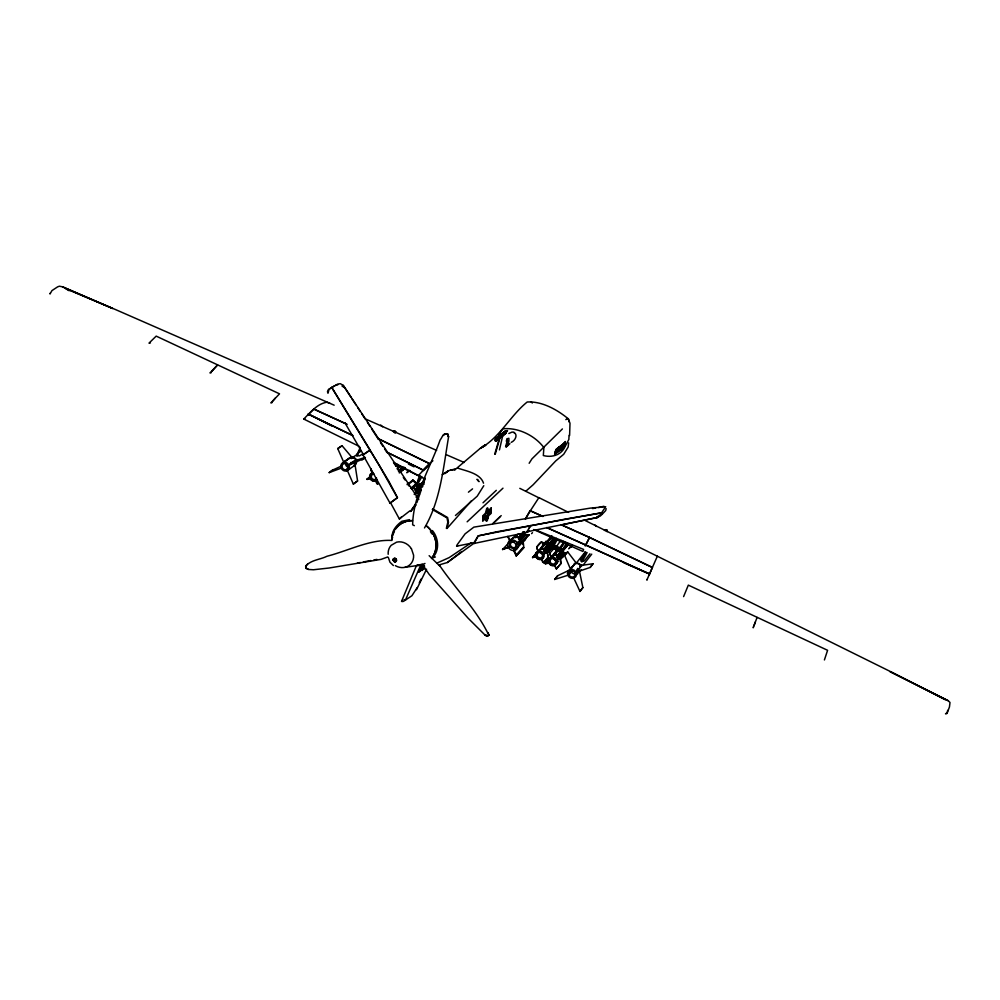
<?xml version="1.0" encoding="UTF-8"?>
<svg xmlns="http://www.w3.org/2000/svg" width="1000" height="1000" viewBox="0 0 1000 1000"><rect width="100%" height="100%" fill="white"/><g stroke="black" fill="none" stroke-linecap="round" stroke-linejoin="round"><path stroke-width="1.5" d="M391.987 540.438C369.6 539.275 348.413 550.775 327.038 556.237C320.188 559.675 310.625 559.938 305.663 566.263A4.913 2.237 77.2 0 0 305.925 567.85L308.525 569.475L313.438 569.763L329.175 568L381.125 559.362L387.863 556.912M605.25 529.712A2.225 0.7 70.8 0 1 606.163 530.425A2.225 0.787 23 0 0 604.438 530.462C606.688 529.625 605.988 529.338 607.337 531.4A2.225 0.712 7.3 0 0 606.438 530.638L607.337 531.013M371.087 470.062L371.1 468.8L370.825 470.15L372.562 472.575L370.825 470.15M535.837 554.462L537.513 558.4A4.037 3.7 41.6 0 0 543.513 556.337L541.825 552.4A4.037 3.7 41.6 0 0 535.825 554.45M392.2 538.938C391.087 531.487 396.225 525.363 401.9 521.275L409.487 519.688M550.25 548.425L548.825 552.2M563.45 543.538L563.475 542.25M563.15 554.513L562.725 557.05L560.625 558.938M393.212 431.562L395.025 431.175L395 432.088A2.175 0.663 -79.7 0 1 394.925 432.488C395.2 430.275 396.737 432.8 394.513 432.463M504.175 431.925L495.712 438.35L495.475 441.125L504.988 434.025L505.288 432.65L503.612 432.25M446.362 528.4L447.812 522.238L447.025 517.913L432.5 509.588L432.762 508.938L447.625 517.537L448.488 522.288L446.987 528.513L471.5 500.688M507.188 430.613L504.888 430.988L504.062 432.088M375.812 481.55L376.112 480.675L377.863 484.225L376.763 483.713L376.075 481.45M568.638 442.85L568.162 447.05L563.7 454.275L555.725 460.938L533.1 484.812L526.075 490.975M947.688 710.35L946.925 713.487L945.512 713.787L947.25 712.875L949.45 706.988L950 702.487L948.288 700.763L890.15 671.663L948.288 700.763M562.863 444.725L561.413 449.137L562.863 444.725L565.388 441.5L563.763 446.637L565.1 442.587M497.062 440.175L497.163 439.025L495.75 438.35M506.7 441.512L508.925 441.362L508.888 438.3L506.875 438.787L506.45 441.125L507.825 440.975L507.1 439.95L506.463 441.125M562.975 446.8C562.388 449.675 563.138 444.538 562.975 446.8L564.625 442.85M607.05 530.25L606.4 530.5L606.775 529.963M569.6 435.487L569.987 423.275L568.362 418.888C557.112 409.575 541.938 401.138 527.2 402C510.275 415.65 500.15 437.212 480.462 448.275L485.262 445.425L480.975 447.738L454.725 469.95M432.5 509.588L432.625 509.175M753.363 626.925L753.213 627.8L755.375 621.95M557 452.45L558.112 447.8M557.062 452.4L557.913 451.125L557.762 451.912M557.9 451.8L558.938 447.2M559.55 447.7L558.638 451.262L556.75 452.625L557.8 448.025L559.675 446.662L558.3 450.85L559.35 447.738M555.4 452.025L555.612 451.188M556.087 450.688L554.575 454.338L556.362 449.15L555.337 451.4L556.05 450.238M556.475 451.175L556.625 450.4M556.538 451.138L557.225 448.475M561.062 447.238L561.5 446.05L560.7 449.688M50.175 293.212L50 294L51.962 290.587L57.613 286.863L59.4 286.212L62.525 286.825L112.6 308.45L62.525 286.825M561.487 449.087L561.1 450.75L562.75 447.287M561.6 448.963L562.587 444.538M563.162 444.412L562.3 448.212M562.9 446.125L563.125 445.312M564.113 446.25L564.325 445.45M564.538 444.363L564.763 443.55M499.45 449.9L502.762 435.487M551.613 546.112L544.825 543.05L544.562 543.688M606.163 508.65L605.688 510.562L602.038 514.438L601.6 512.788L605.675 506.737L590.337 508.113L473.862 527.137L465.087 533.862L457.137 544.8L456.613 546.2L457.525 546.188M548.625 545.1L544.825 543.05M522.975 544.487L523.2 541.438L523.8 547.638L516.188 555.962L515.85 555.375L523.25 547.3L523.8 547.638L516.188 555.962L514.225 551.6L514.175 549.012L515.262 550.1L516.175 549.625A5.475 5 43.5 0 0 518.075 544.938L517.775 543.888L525.725 535.35L524.862 533.95A5.387 4.938 43.5 0 0 522.688 532.188M561.638 550.962C561.788 552.962 556.275 546.725 554.263 547.362M824.412 659.95L827.588 650.3L688.325 585.125L683.6 596.6M391.962 539.438L392.638 537.075M601.6 512.788L495.938 531.938L478.15 535.962L474.188 543.425L527.125 532.362L527.463 531.175M412.75 488.013L411.575 488.837L416.825 483.837M495.25 454.137L500.275 436.863L502.925 435.288M507.475 442.575L506.825 442.225L505.613 446.675L506.475 446.275M494.725 454.137L499.8 436.8M559.487 449.975C563.025 436.225 556.3 460.975 560.562 446.4L559.575 449.913M420.6 484.538C417.85 489.2 421.05 480.588 419.225 485.412M555.875 450.112L556.163 449.312M556.45 450.375L557.112 449.387M556.95 449.275L557.163 448.525M558.8 447.3L557.888 448.55M559.175 447.6L559.462 446.812M562.475 445.163L562.737 444.363M563.337 444.225L563.6 443.438M551.362 536.712L540.175 549.462L542.9 546.287M537.112 554.525L537.788 553.188A2.85 2.612 41.6 0 1 539.9 552.45L541.4 553.038A2.925 2.675 41.6 0 1 542.625 555.825M563.888 543.025L553.188 555.6L563.513 543.938M551.188 548.625L548.65 551.763M416.225 566.075L401.538 601.35L402.562 600.962M544.288 543.675C541.525 540.6 540.237 542.312 536.688 547.087L537.7 550.6C541.625 550.775 542.987 539.15 548.425 545.513M607.225 530.638L606.425 530.538M571.287 546.75L571.675 545.538M572.288 545.388L568.663 548.812M542.6 555.862L541.925 557.188A2.925 2.675 41.6 0 1 539.812 557.925L538.312 557.337A2.925 2.675 41.6 0 1 537.062 554.475M562.55 543.337L563.475 541.4M529.212 530.65L526.888 531.8L530.7 525.45L528.75 528.888M556.538 550.35C550.862 544.85 559.087 552.725 561.375 551.6M508.162 442.837L506.238 446.962M401.75 600.662L402.013 601.575L403.438 601.388L411.925 595.737L417.212 587.562M582.812 557.35L585.013 551.575M552.7 544.338L554.712 539M307.825 415.175L313.812 409.1L347.188 424.363M416.863 502.663L421.325 489.712M423.8 482.512L425.288 478.2M523.088 532.2L522.188 533.875M606.312 530.425L606.4 529.788M417.638 480.812L419.675 475.575M456.613 546.2L474.038 542.638L478.237 535.8L565.9 519M545.95 541.413L544.138 544.837L545.95 541.413L552.737 544.612M544.312 544.925L546.125 541.5L544.862 544.3M547.175 546.213L549.038 542.875L547.4 546.375M547.35 546.3L548.263 544.038M557.087 550.938L558.888 547.5L557.625 550.3M557.275 551.025L559.062 547.587L557.812 550.388M562.062 447.638L561.688 448.3L562.312 445.425M560.138 552.312L561.987 548.962L560.363 552.475M560.325 552.4L561.237 550.15L554.438 546.95M565 443.038L564.55 443.775M564.575 444.938L564.113 445.675M563.362 444.8L562.913 445.55M412.65 487.975L411.575 488.837L413.125 487.675L415.487 489L424.237 481.337M423.925 484.012L415.625 490.737L415.45 488.9L423.837 482.113M423.875 483.825C416.475 490.35 417.013 491.962 413.125 487.675M432.9 460.763L429.688 463.625L377.825 438.5L429.513 463.65L422.438 470.975L428.025 465.7M429.137 464.637L429.513 463.65M429.275 464.75L429.688 463.625L418.288 475.65L394.925 464.062M757.087 617.45L753.9 625.812M424.263 565.35L422.25 570.462L424.6 566.087M514.712 548.825L514.225 551.6M517.925 534.3L514.913 537.562L515.825 537.362C519.3 536.987 520.188 538.55 523.462 532.375M525.438 519.288L530.175 510.75L542.9 516.475M529.7 511.763L538.9 497.625L568.6 512.4M529.775 511.737L530.175 510.75M540.175 549.462C546.362 548.337 546.975 548.475 553.65 538.375M553.288 539.138L544.012 549.362M552.913 540.05L543.825 550.462L544.325 551.425L544.312 549.538M553.3 555.65L564.712 541.925M568.125 544.75L557.362 557.562L557.05 555.5L554.562 554.462L557.263 555.812L567.388 543.025M557.312 557.375L557.225 555.712L567.075 543.975M555.375 545.85L562.163 549.05C560.438 553.575 561.763 551.75 557.137 550.087L556.013 550.55M424.462 567.137L423.562 569.288L424.35 568.538M585.262 546.038L589.55 537.463L652.4 567.438L649.05 575.15M360.25 447.4L356.613 455.562L359.475 455.887L362.837 453.787M516.538 544.325L521.475 542.913L516.3 543.763L525.5 534.8L529.038 534.75L525.725 535.35M550.588 546.65L550.562 548.75C555.575 551.562 558.013 542.438 561.325 540.525M420.712 565.112L405.387 600.2L404.05 599.55M522.85 533.837L523.375 532.9M647.163 579.362L646.838 580.112L657.412 556.062M419.087 485.913L420.425 484.45M548.013 545.675L544.15 543.85M557.238 549.775L551.188 557.062L549.712 553.225L554.45 547.938M522.075 534.45L523.188 532.812M547.95 545.75L548.488 544.712M397.35 464.375L396.613 465.75M376.512 477.863L376.2 478.537A2.825 2.55 52.9 0 1 373.6 479.525L372.238 478.762A2.825 2.55 52.9 0 1 371.3 476.637L371.7 475.188A2.825 2.55 52.9 0 1 374.3 474.212M409.45 470.438L406.875 472.812M419.263 582.825L420.95 579.163M426.575 569.212L416.488 589.712M585.975 552.163L581.475 561.55L584.3 560.913L589.938 553.763M556.362 538.337L551.138 549.188M582.15 561.725L587.1 552.55M551.912 549.388L556.975 540.062M420.637 476.188L416 485.55L415.262 484.575L415.875 483.25M416 485.55L416.788 485.763L421.863 476.6M359.975 450.112L357.062 455.913M524.3 533.663C515.538 544.812 517.975 536.15 524.188 532.025M557.5 549.788L557.762 549.138L561.575 551.2M547.225 527.8L585.725 544.938L589.55 537.463L652.425 567.513M580.413 566.2L581.6 565.7L580.812 565.487L593 563.75L590.163 567.45L576.5 572.075L581.788 565.35L581.038 566.3A4.65 4.263 38.8 0 0 574.1 564.025M579.425 570.938L582.875 587.638L579.987 591.462L573.8 578.125M506.262 432.975L496.362 441.05M570.887 569.412L557.688 575.712L554.65 579.462L567.825 575.3A4.7 4.3 38.9 0 0 575.65 576.862A4.7 4.3 38.9 0 0 572.537 569.525A4.7 4.3 38.9 0 0 567.825 575.3L569.025 574.9A3.362 3.075 38.9 0 0 574.6 576.013A3.362 3.075 38.9 0 0 572.375 570.775A3.362 3.075 38.9 0 0 569.012 574.9L571.5 571.788M525.775 518.15L530.15 510.637L542.888 516.388M590.163 567.45L593 563.75M575.588 562.863L570.525 569.25L564.65 555.438L567.65 551.825L576.587 563.5A3.312 3.038 38.8 0 1 580.812 565.487L581.538 565.55L580.812 565.487L581.038 566.3M579.138 571.438L577.388 574.1M576.562 570.413L577.825 568.362M579.987 591.462L581.25 589.487M554.562 554.462L555.913 552.425M554.65 579.462L557.688 575.712M529.15 463.275L531.938 458.875L562.4 428.938M390.475 502.638L399.375 518.987L401.35 517.05M543.987 549.438L541.8 548.325M359.6 452.4L360.913 450.412M601.425 512.875L599.963 515.1L595.8 517.888L600.225 516.075L601.862 514.525L601.425 512.875L565.775 519.025M570.525 569.25L573.125 565.513M517.487 534.475L516.175 536.45L519.038 537.625M415.487 504.075L410.575 511.425L415.763 504.712M498.488 434.85L503.05 428.787C518.138 427.3 534.875 435.538 543.888 447.6L543.325 455.538C552.038 457.9 561.638 454.925 565.225 446.262M548.825 559.338L549.513 558.387M542.575 544.85L545.325 542.95M509.725 541.912L502.562 549.513L509.475 546.788L502.562 549.513L506.75 547.625M565.25 446.238L568.862 439.425L569.038 435.387M517.575 544.487L521.475 542.913M583.263 564.963L591.737 554.15M579.225 568.612L575.312 572.475M582.812 556.95L580.688 559.987L581.475 561.55M570.2 569.663L575.875 562.562M576.237 563.2L583.862 553.663M558.675 561.013L554.688 565.262L556.375 568.825L561.05 563.4L560.525 558.925M556.375 568.825L561.05 563.4M557.038 559.6L560.788 558.225L565.15 552.975L560.9 558.5L557.038 559.6L562.737 553.025L565.15 552.975M272.1 402.6L270.863 402.9L279.525 393.837L156.188 336.125L149 343.137L150.438 342.912M424.487 527.95C440.438 501.062 443.387 467.35 448.575 436.863C448.088 435.625 448.3 433.663 446.5 433.725C443.125 432.675 441.838 438.263 440.112 440.025C430.325 467.713 413.175 495.012 412.65 524.788L414.35 525.662M272.512 401.438L275.375 398.038M557.425 557.425L556.85 556.613L567.7 543.837M557.25 557.525L568.15 544.475M394.613 432.562L395.688 432.013M504.775 433.988L505.575 433.038M560.887 550.475L562.163 549.05M555.062 554.375L554.038 555.375L563.962 543.737M357.1 454.012L356.613 455.562M545.487 563.462C559.075 559.325 535.812 568.85 549.087 559.237M545.612 563.75L549.2 559.525M581.525 589.163L582.875 587.638M543.638 562.587L541.663 559.113L542.625 562.112L543.638 562.587L548.138 557.312L547.638 552.85M543.35 562.675L548.138 557.312M362.912 454.75L389.95 503.013M211.7 371.538L217.562 364.963L209.963 372.912L211.337 372.65M551.438 548.2L547.85 552.35L544.113 553.737L547.725 552.062L550.413 548.95M560.013 556.6L562.85 553.312L565.275 553.263M544.225 551.375L553.375 540.812M553.387 540.95L544.325 551.425L543.825 550.462M531.613 533.638L532.475 532.663M545.438 547.487L553.587 538.188M543.888 550.5L553.925 539.025M541.512 548.387L551.737 536.763M536.188 553.15L532.625 557.612L536.3 553.425M549.138 540.062L551.188 537.737M545 543L545.95 541.912L551.237 544.4M542.725 546.362L551.938 535.925M508.288 445L506.625 446.688M536.688 547.087L541.538 541.862M543.987 553.45L549.825 546.95L547.038 550.487M376.85 479.387L373.212 480.763A3.975 3.575 52.9 0 1 370.55 474.7L373.137 473.225M398.062 464.588L396.2 466.075M410.1 470.525L407.212 472.062M541.175 549.225L542.062 548.25L540.237 549.325M521.013 542.638L529.038 534.75L521.25 543.2M515.262 550.1L523.237 541.487M562.737 446.312L563.763 443.263L563.462 444.338M523.837 532.9L518.538 538.55L519.113 539.362L518.538 538.55L524.862 531.938M520.962 537.463L523 535.3M520.188 535.6L523.387 532.188M507.425 445.812L509.913 443.675M516.75 536.325L514.975 537.413L516.85 536.375M511.587 541.538L507.8 536.462L509.538 540.688L511.05 541.737L511.037 540.262L516.025 535.025M515.025 537.6L515.925 536.65M511.5 539.4L513.488 537.312M564.65 555.438L567.65 551.825M415.887 505.138L410.575 511.425M365.438 457.875L349.4 464.862C349.125 463.762 358.062 458.225 356.25 460.375M305.663 566.05L307.5 564.188M333.562 469.613L329.2 472.612L332 470.363L341.525 466.025M499.975 435.562L502.612 433.988M492.825 523.587L501.213 515.612M344.9 422.775L363.45 454.625M499.988 516.825L493.4 523.175M422.05 564.075L429.125 574.288L468.162 618.237L484.862 634.9L487.3 636.225L488.812 635.175L487.3 636.225L484.85 634.925M355.425 460.613L364.925 457.438M483.088 518.787L485.087 516.888M483.113 517.575L485.125 515.688M423.713 470.037L427.05 466.875M483.013 502.788L496.312 490.325M467.15 521.812L502.975 488.175M359.175 446.337L303.738 419.05C310.387 412.463 317.137 403.8 326.838 402.212L329.9 403.312M362.025 460.025L365.275 457.512M443.137 435.438L445.9 433.725A5.162 1.675 16.8 0 0 447.537 434.15L448.462 436.788L447.75 434.137M488.825 513.387L490.838 511.55M488.85 512.188L490.863 510.35M455.45 515.487L477.225 496.175L483.8 485.688M395.525 431.637L394.588 432.062M529.338 530.95L527.125 532.362M415.675 490.6L415.138 489.9L416.15 488.913M354.338 465.588L355.1 465.1L357.575 480.988L353.35 484.062L347.375 470.513L355.1 465.1L354.363 464.125M416 497.1L419.513 494.212M414.225 494.263L420.962 489.812M420.387 490.875L414.562 494.538M420.112 491.262L416.587 493.387M414.812 493.787L420.662 489.025M414.575 493.225L422.762 486.575L422.212 485.637A5.325 4.838 50.7 0 0 421.238 484.637M353.85 462.512L349.4 464.862M415.175 489.825L423.387 483.062M412.85 487.75L415.262 485.8M416.863 486.938L422.9 482.075M468.425 492.188L472.55 488.862M413.537 487.688L411.625 488.688L412.7 487.825M410.588 488.35L416.5 483.625L412.812 480.075L407.075 484.6M418.075 481.275L417.062 482.312M408.762 484.062L413.212 480.538M353.35 484.062L355.35 482.5M506.213 431.463L507.388 430.6L497.163 439.025M506.2 431.712L507.038 431.062M507.388 430.6L505.863 430.913L496.637 438.3M506.325 431.887L507.525 430.763M409.95 510.788L399.375 518.987M399.15 470.988L403.913 467.35M356.562 460.513A3.225 2.9 54.4 0 0 352.3 457.825L342.062 445.725L337.725 448.587L343.713 462.175L351.488 456.85L351.9 458.075M438.625 565.062L447.325 562.525L461.637 551.587M400.037 471.05L404.7 467.388M405.188 468.137L399.175 472.812L405.225 468.325M398.263 470.85L403.025 467.25M399.513 470.138L403.088 467.425M495.475 441.138L498.537 438.825M397.013 468.812L400.6 466.112M495.012 439.225L503.425 432.5M494.913 440.375L497.975 438.075M555.95 550.188L558.612 548.987M343.713 462.175L347.425 459.475M367.113 479.137C378.263 475.35 359.288 483.338 370.725 476.488M367.238 479.425L370.85 476.763M571.462 546.675L569.513 547.737M447.325 562.525L474.038 543.237M349.588 468.963L346.9 470.85A4.575 4.1 54.3 0 1 340.812 465.863A4.575 4.1 54.3 0 1 347.5 463.312A4.575 4.1 54.3 0 1 346.9 470.85L346.375 469.65A3.275 2.938 54.3 0 1 342.025 466.1A3.275 2.938 54.3 0 1 346.8 464.275A3.275 2.938 54.3 0 1 346.375 469.65L348.913 467.875M355.1 465.1L354 465.875A4.537 4.075 54.3 0 0 356.362 461.388M390.275 502.925L397.475 497.587L388.862 481.312L370.025 450.087L362.625 455M348.925 465.2L357.113 459.513M355.55 482.362L357.575 480.988M341.213 468.15L329.2 472.612M389.663 503.35L397.375 497.738L379.45 465.763M344.237 463.363L343.225 462.512L351.488 456.85L348.488 458.775M352.863 457.362L357.75 454M471.475 542.638L449.175 557.6L436.975 563.075M363.225 454.837L370.138 450.075L331.8 387.438L330.487 388.225L337.725 384.05L340.337 383.688L343.212 385.35L418.787 499.4M337.725 448.587L342.062 445.725M442.225 474.663L448.6 470.675L455.3 468.95M522.725 533.538L520.988 534.35L518.737 533.763M331.775 387.6L328.338 389.637L327.488 391.65L327.975 393.237L329.113 389.175L331.775 387.6L379.425 465.675M507.912 442.312L507.075 442.738M508.825 433.5L512.2 432.013L514.4 432.663M331.8 387.438L334.95 385.625M532.5 557.325L536.112 556.487L532.625 557.612M553.188 555.6L554.113 555.4L553.35 555.513M565.825 419.625L567.8 418.525M511.225 442.337C514.963 440.925 518.413 434.712 513.8 432.3M523.162 541.562L524.062 541.1A5.387 4.938 43.5 0 0 525.975 537.812M419.663 485.025L416.788 485.763M355.6 460.037L356.325 459.725L356.012 460.275A4.537 4.075 54.3 0 0 349.45 458.137M394.438 432.337L395.8 432.488M508.762 442.7L507.725 443.05M405.075 567.3L421.1 565L424.988 563.462M498.738 434.688L500.1 434.15M509.237 546.225L508 546.663L507.7 545.612A5.475 5 43.5 0 1 509.588 540.925L510.5 540.45L511.05 541.737M509.475 546.788L508.237 547.212L508.8 548.175A5.475 5 43.5 0 0 513.7 550.487L514.725 550.288L514.175 549.012M543.125 544.487L545.675 544M536.763 548.4L536.962 546.987M537.7 550.6L538.438 550.825M549.8 554.55L550 553.125M550.725 556.75L551.462 556.975M561.512 557.825C564.65 556.737 564.888 552.125 562.362 550.237M554.712 566.075L554.963 565.163M555.65 568.263L556.663 568.737M435.4 556.975L432.125 558.013C439.9 551.112 438.775 538.038 432.413 530.575M603.95 506.275L598.575 507.525M581.538 565.55L580.037 566.138L581.05 565.975M303.738 419.05L304.938 418.738M451.938 469.812L450.275 470.238L455.213 469.5M335.737 385.262L337.788 384.825M563.138 524.55L597.812 517.413L526.888 531.8M511.037 540.262L512.075 540.05A5.475 5 43.5 0 1 516.975 542.375L517.537 543.325M357.388 563.062L360.387 562.5M363.4 561.938L370.9 560.538M373.9 559.975L376.912 559.412M394.6 432.15L395 432.088A2.175 0.762 20.1 0 1 395.525 432.475M592.537 508.562L595.55 508.038M474.188 543.425L475.025 543.337M505.25 433.587L506.675 431.675M557.238 550.125L558.575 550.075M506.337 548.2L506.987 548.175M474.038 542.638L474.9 542.65M516.3 543.763L517.675 544.237M457.975 468.188C466.712 471.175 480.363 473.438 483.525 483.188M540.988 551.4L539.775 551.1A4.562 4.175 41.6 0 0 536.475 552.238L535.8 553.188A4.537 4.15 41.6 0 0 539.625 559.625A4.537 4.15 41.6 0 0 543.7 553.95M308.438 569.375L306.1 568.488L305.725 566.05M535.188 529.75L583.6 549.425L582.925 551.462L533.65 529.55M446.625 454.837L464.188 462.488M623.825 562.812L649.525 573.975L546.7 527.5M334.162 405.188L115.487 309.55L65.862 288.75L69.15 290.738M365.412 418.95L436.637 450.412M585.75 544.938L649.538 574.038M313.913 409.087L345.85 423.725M555.2 546.263L561.812 549.375M544.987 542.5L551.788 545.7M557.1 549.95L560.975 551.775M308.2 414.075L352.975 435.65L308.288 414.05L331.875 425.975M585.25 520.562L889.262 670.975L945.263 699.737M423.038 469.975L386.587 452.038L422.812 469.975M519.812 488.338L539.475 498.113M408.475 464.075L414.062 466.838M424.775 478.988L393.75 462.413M555.288 560.025L554.575 559.637A2.862 2.625 40.5 0 1 553.575 558.375M542.35 553.925L541.638 553.525A2.862 2.625 41.5 0 1 540.638 552.263M487.375 636.15L485 634.788L487.3 636.225M342.025 386.062L345 387.95L351.062 397.312M429.137 555.675L439.888 566.138M351.225 457.05L352.3 457.825M393.387 565.538L389.95 562.188L388.438 557.712M416.538 483.387L412.812 480.075L414.95 482.738M380.725 425.037L382.525 426.75M561.362 551.312L562.9 553.55M549.475 544.175L551.213 547.312M548.462 545.237L549.987 547.475M541.263 541.962L543.65 544.275M531.263 401.962L532.3 403.025M594.8 524.837L596.312 526.45M350.712 457.438L351.213 458.65M439.963 566C455.8 589.125 476.737 609.837 488.812 635.175L488.188 632.6M343.212 385.35L345 387.95M403.325 477.425L404.95 479.9M407.4 483.612L409.025 486.075M393.525 462.537L395.975 466.262M397.6 468.75L400.05 472.475M361.712 413.7L365 418.725M367.463 422.488L369.925 426.25M430.462 531.688L431.863 533.837M351.887 398.575L355.975 404.875M357.612 407.4L360.075 411.188M380.5 442.575L382.938 446.325M384.562 448.825L387.013 452.575M371.562 428.762L378.062 438.8M568.362 418.888L569.325 422.175M411.413 548.663L413.587 555.175A13.475 12.062 48.3 0 1 408.038 566.125A13.475 12.062 48.3 0 1 395.35 565.65M555 565.988L555.938 568.175M514.763 551.413L516.388 555.188M537.038 548.312L537.975 550.5M550.075 554.45L551.013 556.65M447.75 434.175L448.462 436.887M354.487 463.963L354.725 465.35M560.413 560.513L560.775 563.5M547.525 554.438L547.863 557.413M393.462 431.3A2.175 0.9 52.3 0 1 395 432.088A2.175 0.862 35.9 0 1 395.35 432.5M348.4 467.287A3.25 2.925 54.3 0 1 345.613 463.625M350.962 462.413A3.25 2.925 54.3 0 1 351.388 463.15M394.475 431.8A2.175 0.862 36 0 1 395 432.088A2.175 0.9 52.3 0 1 395.188 432.425A2.175 0.887 68.7 0 0 395 432.088A2.175 0.663 -79.7 0 0 394.513 431.062M393.787 431.125A2.175 0.875 68.7 0 1 395 432.088A2.175 0.8 84.8 0 1 395.012 432.5M394.412 431.912A2.175 0.762 20.1 0 1 395 432.088A2.175 0.8 84.8 0 0 394.137 431.05M356.6 461.337A3.225 2.9 54.4 0 1 355.55 463.338M377.275 479.613A4.438 3.987 52.9 0 1 370.275 478.963A4.438 3.987 52.9 0 1 373.125 472.713M391.737 539.525A23.487 21.113 48.3 0 1 397.025 526.775L401.325 523.35L406.512 521.237A23.487 21.113 48.3 0 1 412.2 520.625M426.087 525.7A23.487 21.113 48.3 0 1 436.05 543.888A23.562 21.188 48.3 0 1 431.55 558.525M421.3 564.438A23.175 20.838 48.3 0 1 417.125 564.987M392.975 535.112A23.175 20.838 48.3 0 1 394.438 531.213M395.838 528.85A23.175 20.838 48.3 0 1 412.512 520.675M426.213 525.675A23.175 20.838 48.3 0 1 436.037 543.612L435.675 549.35A23.175 20.838 48.3 0 1 433.862 554.637M433.188 555.825A23.175 20.838 48.3 0 1 431.6 558.075M421.112 565A23.562 21.188 48.3 0 1 416.875 565.55M388.175 554.288A13.5 12.075 48.3 0 1 391.2 545.3L396.637 542.15A13.475 12.062 48.3 0 1 411.388 548.725M581.075 569.688A4.65 4.263 38.8 0 1 578.675 571.9M575.737 573.8A3.337 3.062 38.9 0 1 571.25 570.15M606.425 530.688A2.225 0.787 23 0 1 607.225 531.525M604.9 529.888A2.225 0.787 55.1 0 1 606.125 530.438A2.225 0.812 39 0 0 604.625 530.138M606.525 530.875A2.225 0.812 39 0 1 606.925 531.45M606.462 530.938A2.225 0.787 55.1 0 1 606.688 531.462M548.763 559.288A4.537 4.162 40.6 0 0 551.025 565.3A4.537 4.162 40.6 0 0 556.838 563.312A4.537 4.162 40.6 0 0 554.038 557.475L552.812 557.25A4.537 4.162 40.6 0 0 549.487 558.3M541.038 551.4A4.562 4.175 41.6 0 1 543.75 554.025M516.512 545.95A3.3 3.013 43.5 0 1 511.362 546.638A3.3 3.013 43.5 0 1 512.263 541.562M513.888 541.462A3.3 3.013 43.5 0 1 514.688 541.725M491.2 507.925L491.112 513.375L488.612 515.675L487.375 520.325A6.338 2.225 80.6 0 1 486.375 521.25L485.2 518.862L482.713 521.225L482.863 515.737L485.363 513.387L486.637 508.738A7.275 1.988 -83.9 0 1 487.6 507.825L488.713 510.213L491.2 507.925M393.425 560.5C395.975 565.163 398.175 556.375 393.537 558.812C391.4 560.775 396.175 562 395.163 559.738C393.525 559.7 392.987 562.238 393.963 558.9C398.3 557.962 394.412 564.138 393.975 560.425L393.15 559.587L394.113 559.7L393.537 558.812L394.425 559.525L394.288 558.387L394.812 559.538L395.175 558.413L395.163 559.738L395.975 558.9L395.375 560.087L396.488 559.7L395.412 560.475L396.55 560.612L395.238 560.812L396.175 561.375L394.925 561L395.425 561.8L394.188 560.775L394.113 561.587L394.35 560.9L395.825 561.65L395.087 560.913L396.413 561.025L395.35 560.662L396.575 560.163L395.412 560.275L396.287 559.275L395.288 559.9L395.6 558.612L395 559.612L394.712 558.337L394.613 559.5L393.875 558.55L394.25 559.587L393.288 559.163L394 559.85L393.425 560.5M548.85 560.612L550.538 564.562A4.05 3.713 40.6 0 0 556.562 562.5L554.875 558.55A4.05 3.713 40.6 0 0 548.85 560.6M490.875 509.288L490.812 512.612L488.762 514.487L488.825 511.15L490.875 509.288M483.15 516.5L483.05 519.862L485.1 517.925L485.2 514.575L483.15 516.5M556.737 451.15L556.375 452.925L556.737 451.15M487.113 508.65L486.637 513.112L485.387 514.275L486.337 515.875L485.825 520.3L486.95 516.8L487.9 518.15L487.612 514.663L488.638 511.2L487.425 512.362L487.113 508.65M420.737 484.65L420.487 485.3L420.737 484.65M557.587 449.675L557.438 450.45L557.587 449.675M556.213 450.588L555.662 453.488L557.438 448.312L556.213 450.588M523.562 533.038L523.3 533.688L523.562 533.038M416.312 483.438L416.025 484.113L416.312 483.438M420.075 485.213L419.787 485.887L420.075 485.213M561.163 445.575L560.938 446.312L562.137 444.862L561.163 445.575M550.375 559.95L550.138 560.675A2.888 2.65 40.6 0 0 551.337 563.488L552.837 564.075A2.925 2.688 40.6 0 0 554.963 563.35L555.638 562.013A2.888 2.65 40.6 0 0 554.438 559.2L552.938 558.6A2.862 2.612 40.6 0 0 550.812 559.338L550.375 559.95M419.412 570.4L418.688 572.25L420.062 571.287L420.363 570.55L419.325 571.263L421.463 567.087L419.412 570.4M421 569.3L420.613 570.913L423.05 566L421 569.3M421.213 569.388C420.712 571.362 422.85 567.3 421.213 569.388M421.938 567.537C421.425 569.525 423.587 565.45 421.938 567.537M581.413 566.038L580.212 566.55L581.413 566.038M446.975 471.725L444.75 473.625L448.6 470.675L446.975 471.725M484.075 445.65L482.938 446.413L486.087 444.65L484.075 445.65M589.55 537.463L561.275 524.75L589.55 537.463M477.663 479.988L477.013 479.263L479.012 481.662L477.663 479.988M509.738 545.487A3.312 3.025 43.5 0 0 514.862 547.913A3.312 3.025 43.5 0 0 514.012 542.45A3.312 3.025 43.5 0 0 509.738 545.487"/></g></svg>
